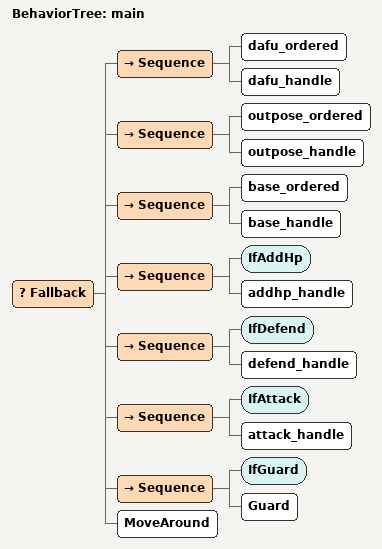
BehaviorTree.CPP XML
<?xml version="1.0" encoding="UTF-8"?>
<root BTCPP_format="4"
      main_tree_to_execute="main">
  <BehaviorTree ID="main">
    <Fallback>
      <Sequence>
        <dafu_ordered/>
        <dafu_handle/>
      </Sequence>
      <Sequence>
        <outpose_ordered/>
        <outpose_handle/>
      </Sequence>
      <Sequence>
        <base_ordered/>
        <base_handle/>
      </Sequence>
      <Sequence>
        <IfAddHp/>
        <addhp_handle/>
      </Sequence>
      <Sequence>
        <IfDefend/>
        <defend_handle/>
      </Sequence>
      <Sequence>
        <IfAttack/>
        <attack_handle/>
      </Sequence>
      <Sequence>
        <IfGuard/>
        <Guard/>
      </Sequence>
      <MoveAround/>
    </Fallback>
  </BehaviorTree>

</root>
